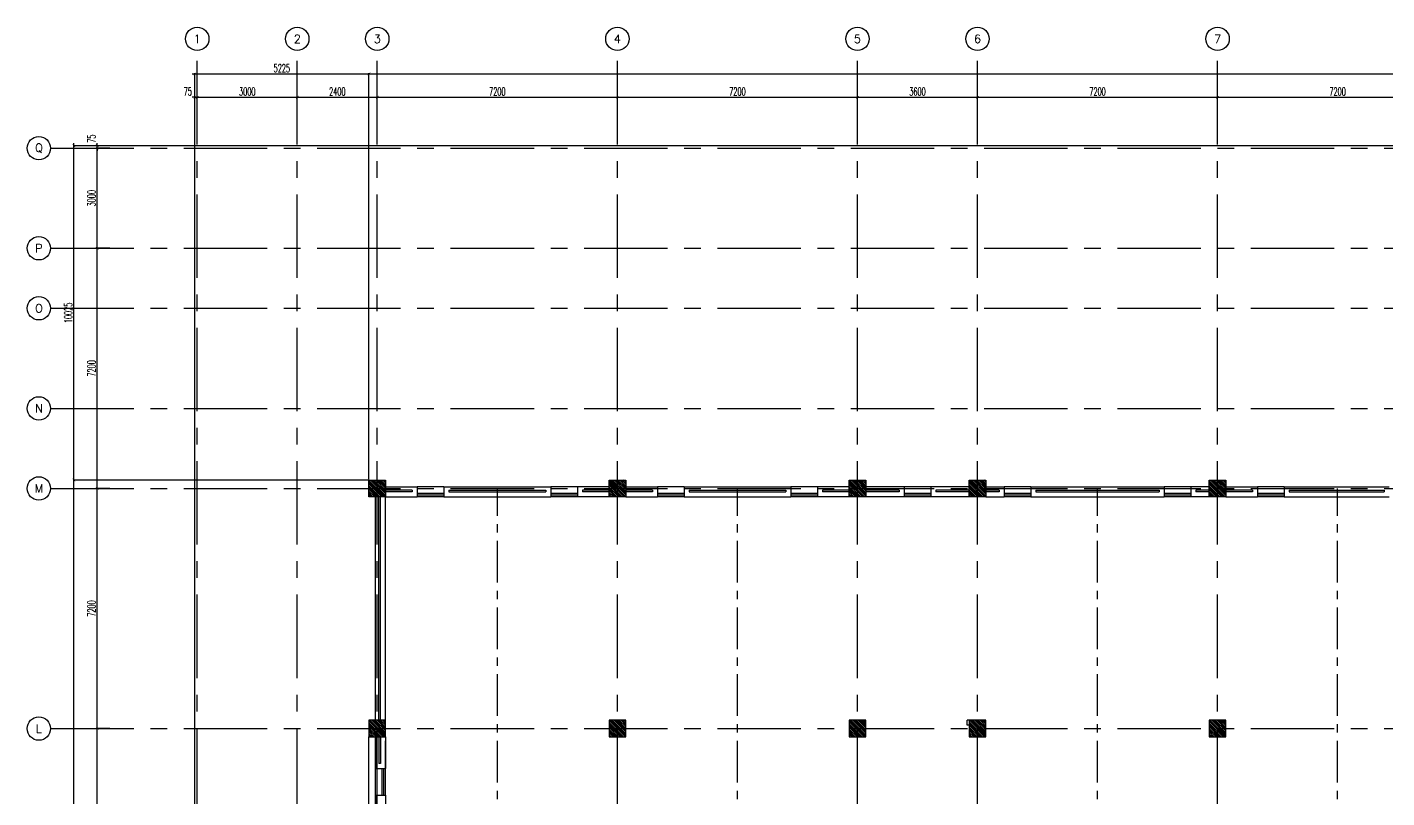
# Model space of a CAD drawing. Extents: x 0 to 91, y -1.5 to 78.
# Drawn here: x 0 to 40.77, y 54.94 to 78.05 of the extents above; entities that cross this region are included whole.
import ezdxf
from ezdxf.enums import TextEntityAlignment as Align

# ---------------------------------------------------------------- set-up
doc = ezdxf.new("R2010")
doc.units = 0
doc.header["$MEASUREMENT"] = 0
doc.header["$PDMODE"] = 34
for name, pattern in [('CENTER', [2, 1.25, -0.25, 0.25, -0.25]), ('CENTERX2', [4, 2.5, -0.5, 0.5, -0.5]), ('HIDDEN', [0.375, 0.25, -0.125])]:
    doc.linetypes.add(name, pattern=pattern)
doc.layers.get('0').update_dxf_attribs({"color": 11, "linetype": 'CONTINUOUS'})
doc.layers.get('DEFPOINTS').update_dxf_attribs({"color": 11, "linetype": 'CONTINUOUS'})
for name, color, linetype in [('AX', 11, 'CONTINUOUS'), ('AX-CR', 11, 'CONTINUOUS'), ('AX-DIM', 11, 'CONTINUOUS'), ('AX-TXT', 11, 'CONTINUOUS'), ('AXES', 11, 'CENTERX2'), ('AXES1', 11, 'CENTER'), ('COL', 11, 'CONTINUOUS'), ('E-HLINE', 2, 'HIDDEN'), ('ele', 11, 'CONTINUOUS'), ('HAT', 11, 'CONTINUOUS'), ('INSUL', 11, 'CONTINUOUS'), ('PROJ-L', 11, 'CONTINUOUS'), ('WALL', 11, 'CONTINUOUS'), ('WIN', 11, 'CONTINUOUS')]:
    doc.layers.add(name, color=color, linetype=linetype)
doc.styles.add('ROMANS', font='ROMANS.shx', dxfattribs={"width": 0.6})
doc.dimstyles.new('DIM-OUT', dxfattribs={"dimscale": 0, "dimtxt": 0.24, "dimasz": 0.08, "dimexe": 0.02, "dimexo": 0.02, "dimgap": 0.05, "dimtad": 1, "dimdec": 0, "dimlfac": 1000, "dimzin": 0, "dimdsep": 46, "dimtxsty": 'ROMANS', "dimblk1": 'ARCHTICK', "dimblk2": 'ARCHTICK', "dimsah": 1, "dimcen": 0.01, "dimdle": 0.08, "dimclrd": 7, "dimclre": 7, "dimclrt": 2, "dimadec": 0, "dimazin": 0, "dimtp": 2, "dimtm": 2, "dimtfac": 0.114286, "dimtdec": 0, "dimtix": 1, "dimtmove": 2, "dimatfit": 3, "dimldrblk": 'ARCHTICK', "dimfxl": 0, "dimtolj": 1, "dimtzin": 0, "dimarcsym": 0})

# ---------------------------------------------------------------- blocks, each defined once
blk = doc.blocks.new('_ARCHTICK')
at = {"color": 0, "linetype": 'ByBlock', "const_width": 0.15}
blk.add_lwpolyline([(-0.5, -0.5), (0.5, 0.5)], dxfattribs=at)
blk = doc.blocks.new('*D129')
at = {"layer": 'AX-DIM', "color": 7, "lineweight": -2}
for p, q in [((10.25, 76.268), (10.25, 76.668)), ((84.94, 73.577), (84.94, 76.668)), ((10.17, 76.648), (85.02, 76.648))]:
    blk.add_line(p, q, dxfattribs=at)
at = {"layer": 'DEFPOINTS', "color": 0}
for p in [(84.94, 76.648), (10.25, 76.248), (84.94, 73.557)]:
    blk.add_point(p, dxfattribs=at)
at = {"layer": 'AX-DIM', "color": 7, "lineweight": -2, "xscale": 0.08, "yscale": 0.08, "zscale": 0.08, "rotation": 180}
blk.add_blockref('_ARCHTICK', (10.25, 76.648), dxfattribs=at)
at = {"layer": 'AX-DIM', "color": 7, "lineweight": -2, "xscale": 0.08, "yscale": 0.08, "zscale": 0.08}
blk.add_blockref('_ARCHTICK', (84.94, 76.648), dxfattribs=at)
at = {"layer": 'AX-DIM', "color": 2, "insert": (47.595, 76.818), "char_height": 0.24, "attachment_point": 5, "style": 'ROMANS'}
blk.add_mtext('\\A1;74690', dxfattribs=at)
blk = doc.blocks.new('*D160')
at = {"layer": 'AX-DIM', "color": 7, "lineweight": -2}
for p, q in [((10.23, 64.47), (1.38, 64.47)), ((1.4, 5.07), (1.4, 64.55)), ((10.23, 5.15), (1.38, 5.15))]:
    blk.add_line(p, q, dxfattribs=at)
at = {"layer": 'DEFPOINTS', "color": 0}
for p in [(1.4, 64.47), (10.25, 64.47), (10.25, 5.15)]:
    blk.add_point(p, dxfattribs=at)
at = {"layer": 'AX-DIM', "color": 7, "lineweight": -2, "xscale": 0.08, "yscale": 0.08, "zscale": 0.08}
for p, rotation in [((1.4, 64.47), 90), ((1.4, 5.15), 270)]:
    blk.add_blockref('_ARCHTICK', p, dxfattribs=dict(at, rotation=rotation))
at = {"layer": 'AX-DIM', "color": 2, "insert": (1.23, 34.81), "char_height": 0.24, "attachment_point": 5, "rotation": 90, "style": 'ROMANS'}
blk.add_mtext('\\A1;59320', dxfattribs=at)
blk = doc.blocks.new('*D156')
at = {"layer": 'AX-DIM', "color": 7, "lineweight": -2}
for p, q in [((35.62, 75.948), (42.98, 75.948)), ((35.7, 75.568), (35.7, 75.968)), ((42.9, 75.568), (42.9, 75.968))]:
    blk.add_line(p, q, dxfattribs=at)
at = {"layer": 'DEFPOINTS', "color": 0}
for p in [(42.9, 75.948), (35.7, 75.548), (42.9, 75.548)]:
    blk.add_point(p, dxfattribs=at)
at = {"layer": 'AX-DIM', "color": 7, "lineweight": -2, "xscale": 0.08, "yscale": 0.08, "zscale": 0.08, "rotation": 180}
blk.add_blockref('_ARCHTICK', (35.7, 75.948), dxfattribs=at)
at = {"layer": 'AX-DIM', "color": 7, "lineweight": -2, "xscale": 0.08, "yscale": 0.08, "zscale": 0.08}
blk.add_blockref('_ARCHTICK', (42.9, 75.948), dxfattribs=at)
at = {"layer": 'AX-DIM', "color": 2, "insert": (39.3, 76.118), "char_height": 0.24, "attachment_point": 5, "style": 'ROMANS'}
blk.add_mtext('\\A1;7200', dxfattribs=at)
blk = doc.blocks.new('*D152')
at = {"layer": 'AX-DIM', "color": 7, "lineweight": -2}
for p, q in [((17.62, 75.948), (24.98, 75.948)), ((17.7, 75.568), (17.7, 75.968)), ((24.9, 75.568), (24.9, 75.968))]:
    blk.add_line(p, q, dxfattribs=at)
at = {"layer": 'DEFPOINTS', "color": 0}
for p in [(24.9, 75.948), (17.7, 75.548), (24.9, 75.548)]:
    blk.add_point(p, dxfattribs=at)
at = {"layer": 'AX-DIM', "color": 7, "lineweight": -2, "xscale": 0.08, "yscale": 0.08, "zscale": 0.08, "rotation": 180}
blk.add_blockref('_ARCHTICK', (17.7, 75.948), dxfattribs=at)
at = {"layer": 'AX-DIM', "color": 7, "lineweight": -2, "xscale": 0.08, "yscale": 0.08, "zscale": 0.08}
blk.add_blockref('_ARCHTICK', (24.9, 75.948), dxfattribs=at)
at = {"layer": 'AX-DIM', "color": 2, "insert": (21.3, 76.118), "char_height": 0.24, "attachment_point": 5, "style": 'ROMANS'}
blk.add_mtext('\\A1;7200', dxfattribs=at)
blk = doc.blocks.new('*D155')
at = {"layer": 'AX-DIM', "color": 7, "lineweight": -2}
for p, q in [((24.82, 75.948), (28.58, 75.948)), ((24.9, 75.568), (24.9, 75.968)), ((28.5, 75.568), (28.5, 75.968))]:
    blk.add_line(p, q, dxfattribs=at)
at = {"layer": 'DEFPOINTS', "color": 0}
for p in [(28.5, 75.948), (24.9, 75.548), (28.5, 75.548)]:
    blk.add_point(p, dxfattribs=at)
at = {"layer": 'AX-DIM', "color": 7, "lineweight": -2, "xscale": 0.08, "yscale": 0.08, "zscale": 0.08, "rotation": 180}
blk.add_blockref('_ARCHTICK', (24.9, 75.948), dxfattribs=at)
at = {"layer": 'AX-DIM', "color": 7, "lineweight": -2, "xscale": 0.08, "yscale": 0.08, "zscale": 0.08}
blk.add_blockref('_ARCHTICK', (28.5, 75.948), dxfattribs=at)
at = {"layer": 'AX-DIM', "color": 2, "insert": (26.7, 76.118), "char_height": 0.24, "attachment_point": 5, "style": 'ROMANS'}
blk.add_mtext('\\A1;3600', dxfattribs=at)
blk = doc.blocks.new('*D150')
at = {"layer": 'AX-DIM', "color": 7, "lineweight": -2}
for p, q in [((5.025, 75.948), (4.945, 75.948)), ((5.025, 75.568), (5.025, 75.968)), ((5.025, 75.948), (5.1, 75.948)), ((5.1, 75.568), (5.1, 75.968)), ((5.1, 75.948), (5.18, 75.948))]:
    blk.add_line(p, q, dxfattribs=at)
at = {"layer": 'DEFPOINTS', "color": 0}
for p in [(5.1, 75.948), (5.025, 75.548), (5.1, 75.548)]:
    blk.add_point(p, dxfattribs=at)
at = {"layer": 'AX-DIM', "color": 7, "lineweight": -2, "xscale": 0.08, "yscale": 0.08, "zscale": 0.08}
blk.add_blockref('_ARCHTICK', (5.025, 75.948), dxfattribs=at)
at = {"layer": 'AX-DIM', "color": 7, "lineweight": -2, "xscale": 0.08, "yscale": 0.08, "zscale": 0.08, "rotation": 180}
blk.add_blockref('_ARCHTICK', (5.1, 75.948), dxfattribs=at)
at = {"layer": 'AX-DIM', "color": 2, "insert": (4.815, 76.123), "char_height": 0.24, "attachment_point": 5, "style": 'ROMANS'}
blk.add_mtext('\\A1;75', dxfattribs=at)
blk = doc.blocks.new('*D143')
at = {"layer": 'AX-DIM', "color": 7, "lineweight": -2}
for p, q in [((5.02, 75.948), (8.18, 75.948)), ((5.1, 75.568), (5.1, 75.968)), ((8.1, 75.568), (8.1, 75.968))]:
    blk.add_line(p, q, dxfattribs=at)
at = {"layer": 'DEFPOINTS', "color": 0}
for p in [(8.1, 75.948), (5.1, 75.548), (8.1, 75.548)]:
    blk.add_point(p, dxfattribs=at)
at = {"layer": 'AX-DIM', "color": 7, "lineweight": -2, "xscale": 0.08, "yscale": 0.08, "zscale": 0.08, "rotation": 180}
blk.add_blockref('_ARCHTICK', (5.1, 75.948), dxfattribs=at)
at = {"layer": 'AX-DIM', "color": 7, "lineweight": -2, "xscale": 0.08, "yscale": 0.08, "zscale": 0.08}
blk.add_blockref('_ARCHTICK', (8.1, 75.948), dxfattribs=at)
at = {"layer": 'AX-DIM', "color": 2, "insert": (6.6, 76.118), "char_height": 0.24, "attachment_point": 5, "style": 'ROMANS'}
blk.add_mtext('\\A1;3000', dxfattribs=at)
blk = doc.blocks.new('*D154')
at = {"layer": 'AX-DIM', "color": 7, "lineweight": -2}
for p, q in [((8.02, 75.948), (10.58, 75.948)), ((8.1, 75.568), (8.1, 75.968)), ((10.5, 75.568), (10.5, 75.968))]:
    blk.add_line(p, q, dxfattribs=at)
at = {"layer": 'DEFPOINTS', "color": 0}
for p in [(10.5, 75.948), (8.1, 75.548), (10.5, 75.548)]:
    blk.add_point(p, dxfattribs=at)
at = {"layer": 'AX-DIM', "color": 7, "lineweight": -2, "xscale": 0.08, "yscale": 0.08, "zscale": 0.08, "rotation": 180}
blk.add_blockref('_ARCHTICK', (8.1, 75.948), dxfattribs=at)
at = {"layer": 'AX-DIM', "color": 7, "lineweight": -2, "xscale": 0.08, "yscale": 0.08, "zscale": 0.08}
blk.add_blockref('_ARCHTICK', (10.5, 75.948), dxfattribs=at)
at = {"layer": 'AX-DIM', "color": 2, "insert": (9.3, 76.118), "char_height": 0.24, "attachment_point": 5, "style": 'ROMANS'}
blk.add_mtext('\\A1;2400', dxfattribs=at)
blk = doc.blocks.new('*D153')
at = {"layer": 'AX-DIM', "color": 7, "lineweight": -2}
for p, q in [((10.42, 75.948), (17.78, 75.948)), ((10.5, 75.568), (10.5, 75.968)), ((17.7, 75.568), (17.7, 75.968))]:
    blk.add_line(p, q, dxfattribs=at)
at = {"layer": 'DEFPOINTS', "color": 0}
for p in [(17.7, 75.948), (10.5, 75.548), (17.7, 75.548)]:
    blk.add_point(p, dxfattribs=at)
at = {"layer": 'AX-DIM', "color": 7, "lineweight": -2, "xscale": 0.08, "yscale": 0.08, "zscale": 0.08, "rotation": 180}
blk.add_blockref('_ARCHTICK', (10.5, 75.948), dxfattribs=at)
at = {"layer": 'AX-DIM', "color": 7, "lineweight": -2, "xscale": 0.08, "yscale": 0.08, "zscale": 0.08}
blk.add_blockref('_ARCHTICK', (17.7, 75.948), dxfattribs=at)
at = {"layer": 'AX-DIM', "color": 2, "insert": (14.1, 76.118), "char_height": 0.24, "attachment_point": 5, "style": 'ROMANS'}
blk.add_mtext('\\A1;7200', dxfattribs=at)
blk = doc.blocks.new('*D144')
at = {"layer": 'AX-DIM', "color": 7, "lineweight": -2}
for p, q in [((2.48, 71.42), (2.08, 71.42)), ((2.1, 64.14), (2.1, 71.5)), ((2.48, 64.22), (2.08, 64.22))]:
    blk.add_line(p, q, dxfattribs=at)
at = {"layer": 'DEFPOINTS', "color": 0}
for p in [(2.1, 71.42), (2.5, 71.42), (2.5, 64.22)]:
    blk.add_point(p, dxfattribs=at)
at = {"layer": 'AX-DIM', "color": 7, "lineweight": -2, "xscale": 0.08, "yscale": 0.08, "zscale": 0.08}
for p, rotation in [((2.1, 71.42), 90), ((2.1, 64.22), 270)]:
    blk.add_blockref('_ARCHTICK', p, dxfattribs=dict(at, rotation=rotation))
at = {"layer": 'AX-DIM', "color": 2, "insert": (1.93, 67.82), "char_height": 0.24, "attachment_point": 5, "rotation": 90, "style": 'ROMANS'}
blk.add_mtext('\\A1;7200', dxfattribs=at)
blk = doc.blocks.new('*D148')
at = {"layer": 'AX-DIM', "color": 7, "lineweight": -2}
for p, q in [((2.48, 74.42), (2.08, 74.42)), ((2.1, 71.34), (2.1, 74.5)), ((2.48, 71.42), (2.08, 71.42))]:
    blk.add_line(p, q, dxfattribs=at)
at = {"layer": 'DEFPOINTS', "color": 0}
for p in [(2.1, 74.42), (2.5, 74.42), (2.5, 71.42)]:
    blk.add_point(p, dxfattribs=at)
at = {"layer": 'AX-DIM', "color": 7, "lineweight": -2, "xscale": 0.08, "yscale": 0.08, "zscale": 0.08}
for p, rotation in [((2.1, 74.42), 90), ((2.1, 71.42), 270)]:
    blk.add_blockref('_ARCHTICK', p, dxfattribs=dict(at, rotation=rotation))
at = {"layer": 'AX-DIM', "color": 2, "insert": (1.93, 72.92), "char_height": 0.24, "attachment_point": 5, "rotation": 90, "style": 'ROMANS'}
blk.add_mtext('\\A1;3000', dxfattribs=at)
blk = doc.blocks.new('*D149')
at = {"layer": 'AX-DIM', "color": 7, "lineweight": -2}
for p, q in [((2.48, 74.495), (2.08, 74.495)), ((2.48, 74.42), (2.08, 74.42)), ((2.1, 74.495), (2.1, 74.575)), ((2.1, 74.42), (2.1, 74.495)), ((2.1, 74.42), (2.1, 74.34))]:
    blk.add_line(p, q, dxfattribs=at)
at = {"layer": 'DEFPOINTS', "color": 0}
for p in [(2.1, 74.495), (2.5, 74.495), (2.5, 74.42)]:
    blk.add_point(p, dxfattribs=at)
at = {"layer": 'AX-DIM', "color": 7, "lineweight": -2, "xscale": 0.08, "yscale": 0.08, "zscale": 0.08}
for p, rotation in [((2.1, 74.495), 270), ((2.1, 74.42), 90)]:
    blk.add_blockref('_ARCHTICK', p, dxfattribs=dict(at, rotation=rotation))
at = {"layer": 'AX-DIM', "color": 2, "insert": (1.925, 74.705), "char_height": 0.24, "attachment_point": 5, "rotation": 90, "style": 'ROMANS'}
blk.add_mtext('\\A1;75', dxfattribs=at)
blk = doc.blocks.new('*D145')
at = {"layer": 'AX-DIM', "color": 7, "lineweight": -2}
for p, q in [((2.1, 49.74), (2.1, 57.1)), ((2.48, 57.02), (2.08, 57.02)), ((2.48, 49.82), (2.08, 49.82))]:
    blk.add_line(p, q, dxfattribs=at)
at = {"layer": 'DEFPOINTS', "color": 0}
for p in [(2.1, 57.02), (2.5, 57.02), (2.5, 49.82)]:
    blk.add_point(p, dxfattribs=at)
at = {"layer": 'AX-DIM', "color": 7, "lineweight": -2, "xscale": 0.08, "yscale": 0.08, "zscale": 0.08}
for p, rotation in [((2.1, 57.02), 90), ((2.1, 49.82), 270)]:
    blk.add_blockref('_ARCHTICK', p, dxfattribs=dict(at, rotation=rotation))
at = {"layer": 'AX-DIM', "color": 2, "insert": (1.93, 53.42), "char_height": 0.24, "attachment_point": 5, "rotation": 90, "style": 'ROMANS'}
blk.add_mtext('\\A1;7200', dxfattribs=at)
blk = doc.blocks.new('*D173')
at = {"layer": 'AX-DIM', "color": 7, "lineweight": -2}
for p, q in [((5.025, 40.49), (5.025, 76.668)), ((10.25, 64.49), (10.25, 76.668)), ((4.945, 76.648), (10.33, 76.648))]:
    blk.add_line(p, q, dxfattribs=at)
at = {"layer": 'DEFPOINTS', "color": 0}
for p in [(10.25, 76.648), (10.25, 64.47), (5.025, 40.47)]:
    blk.add_point(p, dxfattribs=at)
at = {"layer": 'AX-DIM', "color": 7, "lineweight": -2, "xscale": 0.08, "yscale": 0.08, "zscale": 0.08, "rotation": 180}
blk.add_blockref('_ARCHTICK', (5.025, 76.648), dxfattribs=at)
at = {"layer": 'AX-DIM', "color": 7, "lineweight": -2, "xscale": 0.08, "yscale": 0.08, "zscale": 0.08}
blk.add_blockref('_ARCHTICK', (10.25, 76.648), dxfattribs=at)
at = {"layer": 'AX-DIM', "color": 2, "insert": (7.637, 76.818), "char_height": 0.24, "attachment_point": 5, "style": 'ROMANS'}
blk.add_mtext('\\A1;5225', dxfattribs=at)
blk = doc.blocks.new('*D147')
at = {"layer": 'AX-DIM', "color": 7, "lineweight": -2}
for p, q in [((2.48, 64.22), (2.08, 64.22)), ((2.1, 56.94), (2.1, 64.3)), ((2.48, 57.02), (2.08, 57.02))]:
    blk.add_line(p, q, dxfattribs=at)
at = {"layer": 'DEFPOINTS', "color": 0}
for p in [(2.1, 64.22), (2.5, 64.22), (2.5, 57.02)]:
    blk.add_point(p, dxfattribs=at)
at = {"layer": 'AX-DIM', "color": 7, "lineweight": -2, "xscale": 0.08, "yscale": 0.08, "zscale": 0.08}
for p, rotation in [((2.1, 64.22), 90), ((2.1, 57.02), 270)]:
    blk.add_blockref('_ARCHTICK', p, dxfattribs=dict(at, rotation=rotation))
at = {"layer": 'AX-DIM', "color": 2, "insert": (1.93, 60.62), "char_height": 0.24, "attachment_point": 5, "rotation": 90, "style": 'ROMANS'}
blk.add_mtext('\\A1;7200', dxfattribs=at)
blk = doc.blocks.new('*D172')
at = {"layer": 'AX-DIM', "color": 7, "lineweight": -2}
for p, q in [((44.025, 74.495), (1.38, 74.495)), ((1.4, 64.39), (1.4, 74.575)), ((2.08, 64.47), (1.38, 64.47))]:
    blk.add_line(p, q, dxfattribs=at)
at = {"layer": 'DEFPOINTS', "color": 0}
for p in [(1.4, 74.495), (44.045, 74.495), (2.1, 64.47)]:
    blk.add_point(p, dxfattribs=at)
at = {"layer": 'AX-DIM', "color": 7, "lineweight": -2, "xscale": 0.08, "yscale": 0.08, "zscale": 0.08}
for p, rotation in [((1.4, 74.495), 90), ((1.4, 64.47), 270)]:
    blk.add_blockref('_ARCHTICK', p, dxfattribs=dict(at, rotation=rotation))
at = {"layer": 'AX-DIM', "color": 2, "insert": (1.23, 69.4825), "char_height": 0.24, "attachment_point": 5, "rotation": 90, "style": 'ROMANS'}
blk.add_mtext('\\A1;10025', dxfattribs=at)
blk = doc.blocks.new('*D151')
at = {"layer": 'AX-DIM', "color": 7, "lineweight": -2}
for p, q in [((28.42, 75.948), (35.78, 75.948)), ((28.5, 75.568), (28.5, 75.968)), ((35.7, 75.568), (35.7, 75.968))]:
    blk.add_line(p, q, dxfattribs=at)
at = {"layer": 'DEFPOINTS', "color": 0}
for p in [(35.7, 75.948), (28.5, 75.548), (35.7, 75.548)]:
    blk.add_point(p, dxfattribs=at)
at = {"layer": 'AX-DIM', "color": 7, "lineweight": -2, "xscale": 0.08, "yscale": 0.08, "zscale": 0.08, "rotation": 180}
blk.add_blockref('_ARCHTICK', (28.5, 75.948), dxfattribs=at)
at = {"layer": 'AX-DIM', "color": 7, "lineweight": -2, "xscale": 0.08, "yscale": 0.08, "zscale": 0.08}
blk.add_blockref('_ARCHTICK', (35.7, 75.948), dxfattribs=at)
at = {"layer": 'AX-DIM', "color": 2, "insert": (32.1, 76.118), "char_height": 0.24, "attachment_point": 5, "style": 'ROMANS'}
blk.add_mtext('\\A1;7200', dxfattribs=at)
blk = doc.blocks.new('COL50')
at = {"layer": 'COL'}
blk.add_lwpolyline([(-250, 250), (-250, -250), (250, -250), (250, 250)], close=True, dxfattribs=at)
blk = doc.blocks.new('*X88')
at = {"color": 0}
for p, q in [((245929, 169932), (246386, 170390)), ((245929, 169985), (246333, 170390)), ((245929, 170038), (246280, 170390)), ((245929, 170091), (246227, 170390)), ((245929, 170144), (246174, 170390)), ((245929, 170197), (246121, 170390)), ((245929, 170250), (246068, 170390)), ((245929, 170303), (246015, 170390)), ((245929, 170357), (245962, 170390)), ((245939, 169890), (246429, 170379)), ((245992, 169890), (246429, 170326)), ((246045, 169890), (246429, 170273)), ((246098, 169890), (246429, 170220)), ((246151, 169890), (246429, 170167)), ((246204, 169890), (246429, 170114)), ((246257, 169890), (246429, 170061)), ((246310, 169890), (246429, 170008)), ((246363, 169890), (246429, 169955)), ((246416, 169890), (246429, 169902))]:
    blk.add_line(p, q, dxfattribs=at)
blk = doc.blocks.new('*X87')
at = {"color": 0}
for p, q in [((238727, 169890), (239227, 170390)), ((238729, 169945), (239174, 170390)), ((238729, 169998), (239121, 170390)), ((238729, 170051), (239067, 170390)), ((238729, 170104), (239014, 170390)), ((238729, 170157), (238961, 170390)), ((238729, 170210), (238908, 170390)), ((238729, 170263), (238855, 170390)), ((238729, 170316), (238802, 170390)), ((238729, 170369), (238749, 170390)), ((238780, 169890), (239229, 170339)), ((238833, 169890), (239229, 170286)), ((238886, 169890), (239229, 170233)), ((238939, 169890), (239229, 170180)), ((238992, 169890), (239229, 170127)), ((239045, 169890), (239229, 170074)), ((239098, 169890), (239229, 170020)), ((239151, 169890), (239229, 169967)), ((239204, 169890), (239229, 169914))]:
    blk.add_line(p, q, dxfattribs=at)
blk = doc.blocks.new('*X86')
at = {"color": 0}
for p, q in [((235129, 169898), (235620, 170390)), ((235129, 169951), (235567, 170390)), ((235129, 170004), (235514, 170390)), ((235129, 170057), (235461, 170390)), ((235129, 170110), (235408, 170390)), ((235129, 170163), (235355, 170390)), ((235129, 170216), (235302, 170390)), ((235129, 170269), (235249, 170390)), ((235129, 170322), (235196, 170390)), ((235129, 170375), (235143, 170390)), ((235173, 169890), (235629, 170345)), ((235226, 169890), (235629, 170292)), ((235279, 169890), (235629, 170239)), ((235332, 169890), (235629, 170186)), ((235385, 169890), (235629, 170133)), ((235439, 169890), (235629, 170080)), ((235492, 169890), (235629, 170027)), ((235545, 169890), (235629, 169974)), ((235598, 169890), (235629, 169921))]:
    blk.add_line(p, q, dxfattribs=at)
blk = doc.blocks.new('*X85')
at = {"color": 0}
for p, q in [((227929, 169910), (228408, 170390)), ((227929, 169963), (228355, 170390)), ((227929, 170017), (228302, 170390)), ((227929, 170070), (228249, 170390)), ((227929, 170123), (228196, 170390)), ((227929, 170176), (228143, 170390)), ((227929, 170229), (228090, 170390)), ((227929, 170282), (228037, 170390)), ((227929, 170335), (227984, 170390)), ((227961, 169890), (228429, 170357)), ((228014, 169890), (228429, 170304)), ((228067, 169890), (228429, 170251)), ((228120, 169890), (228429, 170198)), ((228173, 169890), (228429, 170145)), ((228226, 169890), (228429, 170092)), ((228279, 169890), (228429, 170039)), ((228332, 169890), (228429, 169986)), ((228385, 169890), (228429, 169933))]:
    blk.add_line(p, q, dxfattribs=at)
blk = doc.blocks.new('*X80')
at = {"color": 0}
for p, q in [((253129, 177132), (253586, 177590)), ((253129, 177185), (253533, 177590)), ((253129, 177238), (253480, 177590)), ((253129, 177291), (253427, 177590)), ((253129, 177344), (253374, 177590)), ((253129, 177397), (253321, 177590)), ((253129, 177450), (253268, 177590)), ((253129, 177503), (253215, 177590)), ((253129, 177557), (253162, 177590)), ((253139, 177090), (253629, 177579)), ((253192, 177090), (253629, 177526)), ((253245, 177090), (253629, 177473)), ((253298, 177090), (253629, 177420)), ((253351, 177090), (253629, 177367)), ((253404, 177090), (253629, 177314)), ((253457, 177090), (253629, 177261)), ((253510, 177090), (253629, 177208)), ((253563, 177090), (253629, 177155)), ((253616, 177090), (253629, 177102))]:
    blk.add_line(p, q, dxfattribs=at)
blk = doc.blocks.new('*X89')
at = {"color": 0}
for p, q in [((253129, 169920), (253599, 170390)), ((253129, 169973), (253545, 170390)), ((253129, 170026), (253492, 170390)), ((253129, 170079), (253439, 170390)), ((253129, 170132), (253386, 170390)), ((253129, 170185), (253333, 170390)), ((253129, 170238), (253280, 170390)), ((253129, 170291), (253227, 170390)), ((253129, 170344), (253174, 170390)), ((253152, 169890), (253629, 170367)), ((253205, 169890), (253629, 170314)), ((253258, 169890), (253629, 170261)), ((253311, 169890), (253629, 170208)), ((253364, 169890), (253629, 170155)), ((253417, 169890), (253629, 170102)), ((253470, 169890), (253629, 170049)), ((253523, 169890), (253629, 169996)), ((253576, 169890), (253629, 169942))]:
    blk.add_line(p, q, dxfattribs=at)
blk = doc.blocks.new('*X81')
at = {"color": 0}
for p, q in [((245927, 177090), (246427, 177590)), ((245929, 177145), (246374, 177590)), ((245929, 177198), (246321, 177590)), ((245929, 177251), (246267, 177590)), ((245929, 177304), (246214, 177590)), ((245929, 177357), (246161, 177590)), ((245929, 177410), (246108, 177590)), ((245929, 177463), (246055, 177590)), ((245929, 177516), (246002, 177590)), ((245929, 177569), (245949, 177590)), ((245980, 177090), (246429, 177539)), ((246033, 177090), (246429, 177486)), ((246086, 177090), (246429, 177433)), ((246139, 177090), (246429, 177380)), ((246192, 177090), (246429, 177327)), ((246245, 177090), (246429, 177274)), ((246298, 177090), (246429, 177220)), ((246351, 177090), (246429, 177167)), ((246404, 177090), (246429, 177114))]:
    blk.add_line(p, q, dxfattribs=at)
blk = doc.blocks.new('*X82')
at = {"color": 0}
for p, q in [((238729, 177104), (239214, 177590)), ((238729, 177157), (239161, 177590)), ((238729, 177210), (239108, 177590)), ((238729, 177263), (239055, 177590)), ((238729, 177316), (239002, 177590)), ((238729, 177369), (238949, 177590)), ((238729, 177422), (238896, 177590)), ((238729, 177475), (238843, 177590)), ((238729, 177528), (238790, 177590)), ((238729, 177581), (238737, 177590)), ((238767, 177090), (239229, 177551)), ((238820, 177090), (239229, 177498)), ((238873, 177090), (239229, 177445)), ((238926, 177090), (239229, 177392)), ((238979, 177090), (239229, 177339)), ((239032, 177090), (239229, 177286)), ((239085, 177090), (239229, 177233)), ((239138, 177090), (239229, 177180)), ((239191, 177090), (239229, 177127))]:
    blk.add_line(p, q, dxfattribs=at)
blk = doc.blocks.new('*X83')
at = {"color": 0}
for p, q in [((235129, 177110), (235608, 177590)), ((235129, 177163), (235555, 177590)), ((235129, 177217), (235502, 177590)), ((235129, 177270), (235449, 177590)), ((235129, 177323), (235396, 177590)), ((235129, 177376), (235343, 177590)), ((235129, 177429), (235290, 177590)), ((235129, 177482), (235237, 177590)), ((235129, 177535), (235184, 177590)), ((235161, 177090), (235629, 177557)), ((235214, 177090), (235629, 177504)), ((235267, 177090), (235629, 177451)), ((235320, 177090), (235629, 177398)), ((235373, 177090), (235629, 177345)), ((235426, 177090), (235629, 177292)), ((235479, 177090), (235629, 177239)), ((235532, 177090), (235629, 177186)), ((235585, 177090), (235629, 177133))]:
    blk.add_line(p, q, dxfattribs=at)
blk = doc.blocks.new('*X84')
at = {"color": 0}
for p, q in [((227929, 177123), (228395, 177590)), ((227929, 177176), (228342, 177590)), ((227929, 177229), (228289, 177590)), ((227929, 177282), (228236, 177590)), ((227929, 177335), (228183, 177590)), ((227929, 177388), (228130, 177590)), ((227929, 177441), (228077, 177590)), ((227929, 177494), (228024, 177590)), ((227929, 177547), (227971, 177590)), ((227948, 177090), (228429, 177570)), ((228001, 177090), (228429, 177517)), ((228054, 177090), (228429, 177464)), ((228107, 177090), (228429, 177411)), ((228161, 177090), (228429, 177358)), ((228214, 177090), (228429, 177305)), ((228267, 177090), (228429, 177252)), ((228320, 177090), (228429, 177199)), ((228373, 177090), (228429, 177146))]:
    blk.add_line(p, q, dxfattribs=at)
blk = doc.blocks.new('AXU')
at = {"layer": 'AX-CR'}
blk.add_circle((0, 350), 350, dxfattribs=at)
at = {"layer": 'AX-TXT', "style": 'ROMANS'}
blk.add_attdef('AX', text='', height=250, dxfattribs=at).set_placement((0, 350), align=Align.MIDDLE)
blk = doc.blocks.new('AXL')
at = {"layer": 'AX-CR'}
blk.add_circle((-350, 0), 350, dxfattribs=at)
at = {"layer": 'AX-TXT', "style": 'ROMANS'}
blk.add_attdef('AX', text='', height=250, dxfattribs=at).set_placement((-350, 0), align=Align.MIDDLE)

msp = doc.modelspace()

# ---------------------------------------------------------------- linework, layer by layer
at = {"layer": 'AXES'}
for p, q in [((5.1, -1.4643), (5.1, 77.3484)), ((8.1, -1.4643), (8.1, 77.3484)), ((10.5, -1.4643), (10.5, 77.3484)), ((17.7, -1.4643), (17.7, 77.3484)), ((24.9, -1.4643), (24.9, 77.3484)), ((28.5, -1.4643), (28.5, 77.3484)), ((35.7, -1.4643), (35.7, 77.3484)), ((0.7, 74.42), (68.74, 74.42)), ((0.7, 71.42), (68.74, 71.42)), ((0.7, 69.62), (68.74, 69.62)), ((0.7, 66.62), (68.74, 66.62)), ((0.7, 64.22), (68.74, 64.22)), ((0.7, 57.02), (68.74, 57.02))]:
    msp.add_line(p, q, dxfattribs=at)
at = {"layer": 'AXES1'}
for p, q in [((14.1, 5.4), (14.1, 64.22)), ((21.3, 5.4), (21.3, 64.22)), ((32.1, 5.4), (32.1, 64.22)), ((39.3, 5.4), (39.3, 64.22))]:
    msp.add_line(p, q, dxfattribs=at)
at = {"layer": 'COL'}
for points in [[(10.25, 63.97), (10.25, 64.47), (10.75, 64.47), (10.75, 63.97)], [(10.25, 63.97), (10.25, 64.47), (10.75, 64.47), (10.75, 63.97)], [(17.45, 63.97), (17.45, 64.47), (17.95, 64.47), (17.95, 63.97)], [(24.65, 63.97), (24.65, 64.47), (25.15, 64.47), (25.15, 63.97)], [(28.25, 63.97), (28.25, 64.47), (28.75, 64.47), (28.75, 63.97)], [(35.45, 63.97), (35.45, 64.47), (35.95, 64.47), (35.95, 63.97)]]:
    msp.add_lwpolyline(points, close=True, dxfattribs=at)
at = {"layer": 'E-HLINE'}
msp.add_lwpolyline([(10.25, 64.47), (10.75, 64.47), (10.75, 63.97), (10.25, 63.97)], close=True, dxfattribs=at)
at = {"layer": 'ele', "color": 0, "linetype": 'Continuous'}
msp.add_line((10.45, 50.07), (10.45, 56.77), dxfattribs=at)
at = {"layer": 'INSUL'}
for p, q in [((11.55, 64.17), (10.75, 64.17)), ((11.55, 64.12), (10.75, 64.12)), ((11.55, 64.17), (11.55, 64.12)), ((12.65, 64.17), (15.55, 64.17)), ((12.65, 64.17), (12.65, 64.12)), ((12.65, 64.12), (15.55, 64.12)), ((15.55, 64.17), (15.55, 64.12)), ((17.45, 64.17), (16.65, 64.17)), ((16.65, 64.17), (16.65, 64.12)), ((17.45, 64.12), (16.65, 64.12)), ((18.75, 64.17), (17.95, 64.17)), ((18.75, 64.12), (17.95, 64.12)), ((18.75, 64.17), (18.75, 64.12)), ((19.85, 64.17), (22.75, 64.17)), ((19.85, 64.17), (19.85, 64.12)), ((19.85, 64.12), (22.75, 64.12)), ((22.75, 64.17), (22.75, 64.12)), ((23.85, 64.17), (23.85, 64.12)), ((24.65, 64.17), (23.85, 64.17)), ((24.65, 64.12), (23.85, 64.12)), ((26.15, 64.17), (25.15, 64.17)), ((26.15, 64.12), (25.15, 64.12)), ((26.15, 64.17), (26.15, 64.12)), ((27.25, 64.17), (27.25, 64.12)), ((28.25, 64.17), (27.25, 64.17)), ((28.25, 64.12), (27.25, 64.12)), ((29.15, 64.17), (28.75, 64.17)), ((29.15, 64.12), (28.75, 64.12)), ((29.15, 64.17), (29.15, 64.12)), ((30.25, 64.17), (33.95, 64.17)), ((30.25, 64.17), (30.25, 64.12)), ((30.25, 64.12), (33.95, 64.12)), ((33.95, 64.17), (33.95, 64.12)), ((35.45, 64.17), (35.05, 64.17)), ((35.05, 64.17), (35.05, 64.12)), ((35.45, 64.12), (35.05, 64.12)), ((36.75, 64.17), (35.95, 64.17)), ((36.75, 64.12), (35.95, 64.12)), ((36.75, 64.17), (36.75, 64.12)), ((37.85, 64.17), (40.7, 64.17)), ((37.85, 64.17), (37.85, 64.12)), ((37.85, 64.12), (40.7, 64.12)), ((40.7, 64.17), (40.7, 64.12)), ((10.55, 57.27), (10.55, 63.97)), ((10.6, 57.27), (10.6, 63.97)), ((10.55, 56.77), (10.55, 55.9696)), ((10.6, 56.77), (10.6, 55.9696)), ((10.6, 55.9696), (10.55, 55.9696))]:
    msp.add_line(p, q, dxfattribs=at)
at = {"layer": 'PROJ-L'}
msp.add_line((10.25, 50.07), (10.25, 56.77), dxfattribs=at)
at = {"layer": 'WALL'}
for p, q in [((10.75, 64.27), (11.7, 64.27)), ((11.7, 64.27), (11.7, 63.97)), ((12.5, 64.27), (15.7, 64.27)), ((12.5, 64.27), (12.5, 63.97)), ((15.7, 64.27), (15.7, 63.97)), ((17.45, 64.27), (16.5, 64.27)), ((16.5, 64.27), (16.5, 63.97)), ((17.95, 64.27), (18.9, 64.27)), ((18.9, 64.27), (18.9, 63.97)), ((19.7, 64.27), (22.9, 64.27)), ((19.7, 64.27), (19.7, 63.97)), ((22.9, 64.27), (22.9, 63.97)), ((23.7, 64.27), (23.7, 63.97)), ((24.65, 64.27), (23.7, 64.27)), ((26.3, 64.27), (25.15, 64.27)), ((26.3, 64.27), (26.3, 63.97)), ((27.1, 64.27), (27.1, 63.97)), ((28.25, 64.27), (27.1, 64.27)), ((28.75, 64.27), (29.3, 64.27)), ((29.3, 64.27), (29.3, 63.97)), ((30.1, 64.27), (34.1, 64.27)), ((30.1, 64.27), (30.1, 63.97)), ((34.1, 64.27), (34.1, 63.97)), ((35.45, 64.27), (34.9, 64.27)), ((34.9, 64.27), (34.9, 63.97)), ((35.95, 64.27), (36.9, 64.27)), ((36.9, 64.27), (36.9, 63.97)), ((37.7, 64.27), (40.85, 64.27)), ((37.7, 64.27), (37.7, 63.97)), ((10.45, 57.27), (10.45, 63.97)), ((10.75, 63.97), (11.7, 63.97)), ((10.75, 57.27), (10.75, 63.97)), ((12.5, 63.97), (15.7, 63.97)), ((17.45, 63.97), (16.5, 63.97)), ((17.95, 63.97), (18.9, 63.97)), ((19.7, 63.97), (22.9, 63.97)), ((24.65, 63.97), (23.7, 63.97)), ((26.3, 63.97), (25.15, 63.97)), ((28.25, 63.97), (27.1, 63.97)), ((28.75, 63.97), (29.3, 63.97)), ((30.1, 63.97), (34.1, 63.97)), ((35.45, 63.97), (34.9, 63.97)), ((35.95, 63.97), (36.9, 63.97)), ((37.7, 63.97), (40.85, 63.97)), ((10.45, 56.77), (10.45, 56.62)), ((10.75, 56.77), (10.75, 55.8196)), ((10.45, 56.62), (10.45, 55.8196)), ((10.45, 55.8196), (10.45, 56.62)), ((10.75, 55.8196), (10.75, 56.6543)), ((10.45, 55.8196), (10.75, 55.8196)), ((10.45, 55.0196), (10.75, 55.0196)), ((10.45, 55.0196), (10.5, 55.0196)), ((10.45, 55.0196), (10.55, 55.0196)), ((10.45, 55.0196), (10.75, 55.0196)), ((10.45, 55.0196), (10.45, 53.82)), ((10.5, 55.0196), (10.75, 55.0196)), ((10.75, 55.0196), (10.75, 53.82))]:
    msp.add_line(p, q, dxfattribs=at)
at = {"layer": 'WALL', "linetype": 'ByBlock'}
for p, q in [((28.25, 57.2688), (28.1875, 57.2688)), ((28.25, 57.1188), (28.1875, 57.1188))]:
    msp.add_line(p, q, dxfattribs=at)
at = {"layer": 'WALL', "color": 2, "linetype": 'ByBlock'}
msp.add_line((28.1875, 57.1188), (28.1875, 57.2688), dxfattribs=at)
at = {"layer": 'WIN'}
for p, q in [((12.5, 64.27), (11.7, 64.27)), ((12.5, 64.07), (11.7, 64.07)), ((12.5, 64.02), (11.7, 64.02)), ((16.5, 64.27), (15.7, 64.27)), ((16.5, 64.07), (15.7, 64.07)), ((16.5, 64.02), (15.7, 64.02)), ((19.7, 64.27), (18.9, 64.27)), ((19.7, 64.07), (18.9, 64.07)), ((19.7, 64.02), (18.9, 64.02)), ((23.7, 64.27), (22.9, 64.27)), ((23.7, 64.07), (22.9, 64.07)), ((23.7, 64.02), (22.9, 64.02)), ((27.1, 64.27), (26.3, 64.27)), ((27.1, 64.07), (26.3, 64.07)), ((27.1, 64.02), (26.3, 64.02)), ((30.1, 64.27), (29.3, 64.27)), ((30.1, 64.07), (29.3, 64.07)), ((30.1, 64.02), (29.3, 64.02)), ((34.9, 64.27), (34.1, 64.27)), ((34.9, 64.07), (34.1, 64.07)), ((34.9, 64.02), (34.1, 64.02)), ((37.7, 64.27), (36.9, 64.27)), ((37.7, 64.07), (36.9, 64.07)), ((37.7, 64.02), (36.9, 64.02)), ((12.5, 63.97), (11.7, 63.97)), ((16.5, 63.97), (15.7, 63.97)), ((19.7, 63.97), (18.9, 63.97)), ((23.7, 63.97), (22.9, 63.97)), ((27.1, 63.97), (26.3, 63.97)), ((30.1, 63.97), (29.3, 63.97)), ((34.9, 63.97), (34.1, 63.97)), ((37.7, 63.97), (36.9, 63.97)), ((10.45, 55.8181), (10.45, 55.8196)), ((10.45, 55.0196), (10.45, 55.8196)), ((10.65, 55.0196), (10.65, 55.8196)), ((10.7, 55.0196), (10.7, 55.8196)), ((10.7, 55.0196), (10.7, 55.8196)), ((10.75, 55.8181), (10.75, 55.8196)), ((10.75, 55.0196), (10.75, 55.8196)), ((10.45, 55.0196), (10.45, 55.02)), ((10.5, 55.0196), (10.5, 55.02)), ((10.75, 55.0196), (10.75, 55.02))]:
    msp.add_line(p, q, dxfattribs=at)

# ---------------------------------------------------------------- block references
at = {"layer": 'AX', "xscale": 0.001, "yscale": 0.001, "zscale": 0.001}
for name, p, values in [('AXU', (5.1, 77.3484), {'AX': '1'}), ('AXU', (8.1, 77.3484), {'AX': '2'}), ('AXU', (10.5, 77.3484), {'AX': '3'}), ('AXU', (17.7, 77.3484), {'AX': '4'}), ('AXU', (24.9, 77.3484), {'AX': '5'}), ('AXU', (28.5, 77.3484), {'AX': '6'}), ('AXU', (35.7, 77.3484), {'AX': '7'}), ('AXL', (0.7, 74.42), {'AX': 'Q'}), ('AXL', (0.7, 71.42), {'AX': 'P'}), ('AXL', (0.7, 69.62), {'AX': 'O'}), ('AXL', (0.7, 66.62), {'AX': 'N'}), ('AXL', (0.7, 64.22), {'AX': 'M'}), ('AXL', (0.7, 57.02), {'AX': 'L'})]:
    msp.add_blockref(name, p, dxfattribs=at).add_auto_attribs(values)
at = {"layer": 'COL', "xscale": 0.001, "yscale": 0.001, "zscale": 0.001}
for p in [(10.5, 57.02), (17.7, 57.02), (24.9, 57.02), (28.5, 57.02), (35.7, 57.02)]:
    msp.add_blockref('COL50', p, dxfattribs=at)
at = {"layer": 'HAT', "xscale": -0.001, "yscale": 0.001, "zscale": 0.001}
for name in ['*X80', '*X80', '*X81', '*X82', '*X83', '*X84', '*X89', '*X88', '*X87', '*X86', '*X85']:
    msp.add_blockref(name, (263.8786, -113.1197), dxfattribs=at)

# ---------------------------------------------------------------- dimensions: what is measured, and where the dimension line sits
at = {"layer": 'AX-DIM', "color": 4}
dim = msp.add_linear_dim(base=(10.25, 76.6484), p1=(5.025, 40.47), p2=(10.25, 64.47), dimstyle='DIM-OUT', override={"dimscale": 1}, dxfattribs=at)
dim.commit()
dim.dimension.update_dxf_attribs({"geometry": '*D173', "text_midpoint": (7.6375, 76.8184)})
at = {"layer": 'AX-DIM'}
for base, p1, p2, picture, middle in [((84.94, 76.6484), (10.25, 76.2484), (84.94, 73.5574), '*D129', (47.595, 76.8184)), ((8.1, 75.9484), (5.1, 75.5484), (8.1, 75.5484), '*D143', (6.6, 76.1184)), ((10.5, 75.9484), (8.1, 75.5484), (10.5, 75.5484), '*D154', (9.3, 76.1184)), ((17.7, 75.9484), (10.5, 75.5484), (17.7, 75.5484), '*D153', (14.1, 76.1184)), ((24.9, 75.9484), (17.7, 75.5484), (24.9, 75.5484), '*D152', (21.3, 76.1184)), ((28.5, 75.9484), (24.9, 75.5484), (28.5, 75.5484), '*D155', (26.7, 76.1184)), ((35.7, 75.9484), (28.5, 75.5484), (35.7, 75.5484), '*D151', (32.1, 76.1184)), ((42.9, 75.9484), (35.7, 75.5484), (42.9, 75.5484), '*D156', (39.3, 76.1184))]:
    dim = msp.add_linear_dim(base=base, p1=p1, p2=p2, dimstyle='DIM-OUT', override={"dimscale": 1}, dxfattribs=at)
    dim.commit()
    dim.dimension.update_dxf_attribs({"geometry": picture, "text_midpoint": middle})
dim = msp.add_linear_dim(base=(5.1, 75.9484), p1=(5.025, 75.5484), p2=(5.1, 75.5484), dimstyle='DIM-OUT', override={"dimscale": 1}, dxfattribs=at)
dim.commit()
dim.dimension.update_dxf_attribs({"geometry": '*D150', "text_midpoint": (4.8152, 76.1234), "dimtype": 160})
dim = msp.add_linear_dim(base=(2.1, 74.495), p1=(2.5, 74.42), p2=(2.5, 74.495), angle=90, dimstyle='DIM-OUT', override={"dimscale": 1}, dxfattribs=at)
dim.commit()
dim.dimension.update_dxf_attribs({"geometry": '*D149', "text_midpoint": (1.925, 74.7049), "dimtype": 160})
for base, p1, p2, picture, middle in [((1.4, 74.495), (2.1, 64.47), (44.045, 74.495), '*D172', (1.23, 69.4825)), ((2.1, 74.42), (2.5, 71.42), (2.5, 74.42), '*D148', (1.93, 72.92)), ((2.1, 71.42), (2.5, 64.22), (2.5, 71.42), '*D144', (1.93, 67.82)), ((1.4, 64.47), (10.25, 5.15), (10.25, 64.47), '*D160', (1.23, 34.81)), ((2.1, 64.22), (2.5, 57.02), (2.5, 64.22), '*D147', (1.93, 60.62)), ((2.1, 57.02), (2.5, 49.82), (2.5, 57.02), '*D145', (1.93, 53.42))]:
    dim = msp.add_linear_dim(base=base, p1=p1, p2=p2, angle=90, dimstyle='DIM-OUT', override={"dimscale": 1}, dxfattribs=at)
    dim.commit()
    dim.dimension.update_dxf_attribs({"geometry": picture, "text_midpoint": middle})

doc.saveas('drawing.dxf')
